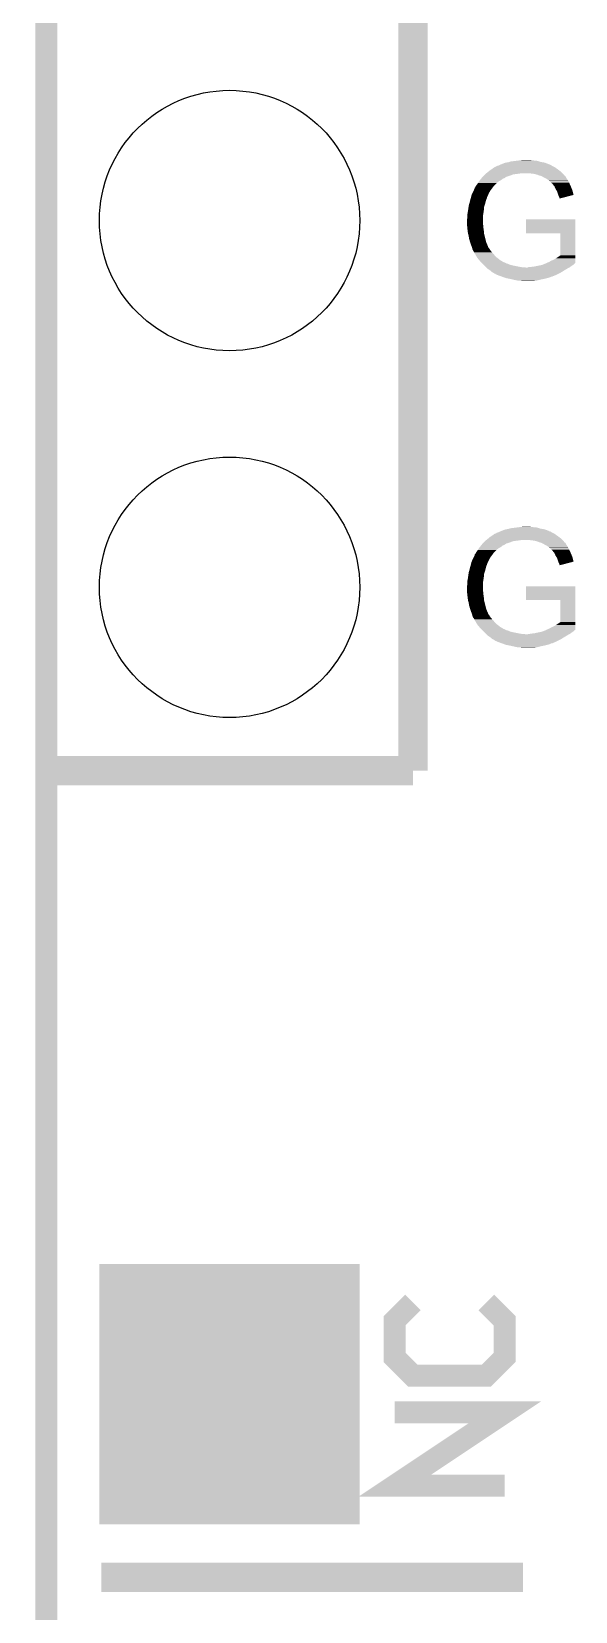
# Model space of a CAD drawing. Extents: x -1.4 to 24.2, y -3.9 to 40.3.
# Drawn here: x -1.37 to 2.4, y 16.28 to 27.22 of the extents above; entities that cross this region are included whole.
import ezdxf

# ---------------------------------------------------------------- set-up
doc = ezdxf.new("R2010")
doc.units = 0
doc.layers.get('0').update_dxf_attribs({"linetype": 'CONTINUOUS'})
for name, color, linetype in [('USBI2CCLICK_V102A_GKO', 5, 'CONTINUOUS'), ('USBI2CCLICK_V102A_GTO', 14, 'CONTINUOUS'), ('USBI2CCLICK_V102A_GTS', 12, 'CONTINUOUS')]:
    doc.layers.add(name, color=color, linetype=linetype)

# ---------------------------------------------------------------- blocks, each defined once
blk = doc.blocks.new('ROUND_65')
blk.add_circle((0, 0), 0.902)
blk = doc.blocks.new('SQUARE_66')
blk.add_solid([(0.9017, 0.9017), (0.9017, -0.9017), (-0.9017, 0.9017), (-0.9017, -0.9017)])

msp = doc.modelspace()

# ---------------------------------------------------------------- linework, layer by layer
at = {"layer": 'USBI2CCLICK_V102A_GKO', "const_width": 0.1524}
msp.add_lwpolyline([(-1.27, -3.81), (-1.27, 39.116)], dxfattribs=at)
at = {"layer": 'USBI2CCLICK_V102A_GTO'}
for points, const_width in [([(1.27, 22.098), (1.27, 32.258)], 0.2032), ([(-1.27, 22.098), (1.27, 22.098)], 0.2032), ([(1.27, 18.415), (1.143, 18.288), (1.143, 18.034), (1.27, 17.907), (1.778, 17.907), (1.905, 18.034), (1.905, 18.288), (1.778, 18.415)], 0.1524), ([(1.905, 17.145), (1.143, 17.145), (1.905, 17.653), (1.143, 17.653)], 0.1524), ([(-0.889, 16.51), (2.032, 16.51)], 0.2032)]:
    msp.add_lwpolyline(points, dxfattribs=dict(at, const_width=const_width))
for points in [[(1.8034, 26.25598), (1.81864, 26.26614), (2.282444, 26.25598), (2.26822, 26.26614)], [(1.81864, 26.26614), (1.83642, 26.278838), (2.26822, 26.26614), (2.25044, 26.278838)], [(1.83642, 26.278838), (1.836424, 26.27884), (2.25044, 26.278838), (2.250438, 26.27884)], [(1.836424, 26.27884), (1.838964, 26.278842), (2.250438, 26.27884), (2.250434, 26.278842)], [(1.838964, 26.278842), (1.844042, 26.281382), (2.250434, 26.278842), (2.245354, 26.281382)], [(1.844042, 26.281382), (1.851658, 26.28646), (2.245354, 26.281382), (2.2352, 26.28646)], [(1.851658, 26.28646), (1.851662, 26.286462), (2.2352, 26.28646), (2.235198, 26.286462)], [(1.851662, 26.286462), (1.861822, 26.289), (2.235198, 26.286462), (2.230966, 26.289)], [(1.861822, 26.289), (1.87198, 26.29408), (2.230966, 26.289), (2.222498, 26.29408)], [(1.87198, 26.29408), (1.878324, 26.296618), (2.222498, 26.29408), (2.217424, 26.296618)], [(1.878324, 26.296618), (1.878328, 26.29662), (2.217424, 26.296618), (2.212346, 26.29662)], [(1.878328, 26.29662), (1.884668, 26.299156), (2.212346, 26.29662), (2.2098, 26.299156)], [(1.884668, 26.299156), (1.897378, 26.30424), (2.2098, 26.299156), (2.195822, 26.30424)], [(1.897378, 26.30424), (1.912614, 26.309318), (2.195822, 26.30424), (2.18186, 26.309318)], [(1.912614, 26.309318), (1.912622, 26.30932), (2.18186, 26.309318), (2.18185, 26.30932)], [(1.912622, 26.30932), (1.930402, 26.311862), (2.18185, 26.30932), (2.167874, 26.311862)], [(1.930402, 26.311862), (1.938018, 26.3144), (2.167874, 26.311862), (2.15392, 26.3144)], [(1.938018, 26.3144), (1.945642, 26.31694), (2.15392, 26.3144), (2.145454, 26.31694)], [(1.945642, 26.31694), (1.986282, 26.32202), (2.145454, 26.31694), (2.128522, 26.32202)], [(1.986282, 26.32202), (2.006602, 26.32456), (2.128522, 26.32202), (2.10312, 26.32456)], [(2.006602, 26.32456), (2.026922, 26.3271), (2.10312, 26.32456), (2.0828, 26.3271)], [(1.706882, 26.1493), (1.7145, 26.15946), (1.83134, 26.1493), (1.8415, 26.15946)], [(1.7145, 26.15946), (1.71958, 26.167082), (1.8415, 26.15946), (1.849122, 26.167082)], [(1.71958, 26.167082), (1.728046, 26.17978), (1.849122, 26.167082), (1.864362, 26.17978)], [(1.728046, 26.17978), (1.72974, 26.18232), (1.864362, 26.17978), (1.869442, 26.18232)], [(1.72974, 26.18232), (1.733802, 26.187398), (1.869442, 26.18232), (1.879598, 26.187398)], [(1.733802, 26.187398), (1.74193, 26.197558), (1.879598, 26.187398), (1.8923, 26.197558)], [(1.74193, 26.197558), (1.745996, 26.20264), (1.8923, 26.197558), (1.905, 26.20264)], [(1.745996, 26.20264), (1.75006, 26.20772), (1.905, 26.20264), (1.911774, 26.20772)], [(1.75006, 26.20772), (1.752598, 26.210258), (1.911774, 26.20772), (1.91516, 26.210258)], [(1.752598, 26.210258), (1.755138, 26.212798), (1.91516, 26.210258), (1.920236, 26.212798)], [(1.755138, 26.212798), (1.75514, 26.2128), (1.920236, 26.212798), (1.922776, 26.2128)], [(1.75514, 26.2128), (1.76276, 26.22042), (1.922776, 26.2128), (1.94564, 26.22042)], [(1.76276, 26.22042), (1.770378, 26.228038), (1.94564, 26.22042), (1.965956, 26.228038)], [(1.770378, 26.228038), (1.77292, 26.23058), (1.965956, 26.228038), (1.98882, 26.23058)], [(1.77292, 26.23058), (1.77546, 26.23312), (1.98882, 26.23058), (2.0066, 26.23312)], [(1.77546, 26.23312), (1.778564, 26.23566), (2.0066, 26.23312), (2.02438, 26.23566)], [(1.778564, 26.23566), (1.781668, 26.2382), (2.306006, 26.23566), (2.303782, 26.2382)], [(1.781668, 26.2382), (1.800294, 26.25344), (2.303782, 26.2382), (2.286, 26.25344)], [(1.800294, 26.25344), (1.8034, 26.25598), (2.286, 26.25344), (2.282444, 26.25598)], [(2.0955, 26.23312), (2.072638, 26.23566), (2.30823, 26.23312), (2.306006, 26.23566)], [(2.113278, 26.23058), (2.0955, 26.23312), (2.310452, 26.23058), (2.30823, 26.23312)], [(2.13106, 26.225502), (2.113278, 26.23058), (2.314898, 26.225502), (2.310452, 26.23058)], [(2.143758, 26.220422), (2.13106, 26.225502), (2.319344, 26.220422), (2.314898, 26.225502)], [(2.153914, 26.21788), (2.143758, 26.220422), (2.321568, 26.21788), (2.319344, 26.220422)], [(2.15392, 26.217878), (2.153914, 26.21788), (2.322202, 26.217878), (2.321568, 26.21788)], [(2.15394, 26.217872), (2.15392, 26.217878), (2.324104, 26.217872), (2.322202, 26.217878)], [(2.161538, 26.21534), (2.15394, 26.217872), (2.325792, 26.21534), (2.324104, 26.217872)], [(2.170434, 26.210258), (2.161538, 26.21534), (2.32918, 26.210258), (2.325792, 26.21534)], [(2.179322, 26.20518), (2.170434, 26.210258), (2.33172, 26.20518), (2.32918, 26.210258)], [(2.189484, 26.200098), (2.179322, 26.20518), (2.334262, 26.200098), (2.33172, 26.20518)], [(2.194558, 26.19756), (2.189484, 26.200098), (2.335954, 26.19756), (2.334262, 26.200098)], [(2.2098, 26.1874), (2.194558, 26.19756), (2.342726, 26.1874), (2.335954, 26.19756)], [(2.212342, 26.184858), (2.2098, 26.1874), (2.34442, 26.184858), (2.342726, 26.1874)], [(2.227578, 26.169622), (2.212342, 26.184858), (2.35204, 26.169622), (2.34442, 26.184858)], [(2.235196, 26.16454), (2.227578, 26.169622), (2.35458, 26.16454), (2.35204, 26.169622)], [(2.237738, 26.159464), (2.235196, 26.16454), (2.356836, 26.159464), (2.35458, 26.16454)], [(2.24028, 26.15692), (2.237738, 26.159464), (2.357968, 26.15692), (2.356836, 26.159464)], [(2.250438, 26.14422), (2.24028, 26.15692), (2.363612, 26.14422), (2.357968, 26.15692)], [(1.660144, 26.024842), (1.665562, 26.04516), (1.77038, 26.024842), (1.775462, 26.04516)], [(1.665562, 26.04516), (1.669624, 26.060398), (1.775462, 26.04516), (1.78054, 26.060398)], [(1.669624, 26.060398), (1.670978, 26.065476), (1.78054, 26.060398), (1.783078, 26.065476)], [(1.670978, 26.065476), (1.672332, 26.070554), (1.783078, 26.065476), (1.78308, 26.070554)], [(1.672332, 26.070554), (1.673012, 26.0731), (1.78308, 26.070554), (1.785618, 26.0731)], [(1.673012, 26.0731), (1.6764, 26.085802), (1.785618, 26.0731), (1.791062, 26.085802)], [(1.6764, 26.085802), (1.678768, 26.09088), (1.791062, 26.085802), (1.79324, 26.09088)], [(1.678768, 26.09088), (1.685882, 26.10612), (1.79324, 26.09088), (1.80086, 26.10612)], [(1.685882, 26.10612), (1.691808, 26.118818), (1.80086, 26.10612), (1.808478, 26.118818)], [(1.691808, 26.118818), (1.69418, 26.1239), (1.808478, 26.118818), (1.812542, 26.1239)], [(1.69418, 26.1239), (1.69672, 26.128984), (1.812542, 26.1239), (1.81661, 26.128984)], [(1.69672, 26.128984), (1.696722, 26.13152), (1.81661, 26.128984), (1.81864, 26.13152)], [(1.696722, 26.13152), (1.696726, 26.134066), (1.81864, 26.13152), (1.820336, 26.134066)], [(1.696726, 26.134066), (1.701798, 26.13914), (1.820336, 26.134066), (1.82372, 26.13914)], [(1.701798, 26.13914), (1.701802, 26.139144), (1.82372, 26.13914), (1.823722, 26.139144)], [(1.701802, 26.139144), (1.70688, 26.149298), (1.823722, 26.139144), (1.83134, 26.149298)], [(1.70688, 26.149298), (1.706882, 26.1493), (1.83134, 26.149298), (1.83134, 26.1493)], [(2.251528, 26.14168), (2.250438, 26.14422), (2.36474, 26.14168), (2.363612, 26.14422)], [(2.25806, 26.12644), (2.251528, 26.14168), (2.370836, 26.12644), (2.36474, 26.14168)], [(2.264836, 26.116278), (2.25806, 26.12644), (2.3749, 26.116278), (2.370836, 26.12644)], [(2.268218, 26.111204), (2.264836, 26.116278), (2.376166, 26.111204), (2.3749, 26.116278)], [(2.27669, 26.085794), (2.268218, 26.111204), (2.3825, 26.085794), (2.376166, 26.111204)], [(2.27838, 26.080722), (2.27669, 26.085794), (2.363204, 26.080722), (2.3825, 26.085794)], [(2.283458, 26.070564), (2.27838, 26.080722), (2.32456, 26.070564), (2.363204, 26.080722)], [(2.28346, 26.065486), (2.283458, 26.070564), (2.305242, 26.065486), (2.32456, 26.070564)], [(2.285994, 26.062946), (2.28346, 26.065486), (2.295578, 26.062946), (2.305242, 26.065486)], [(2.286, 26.060428), (2.285994, 26.062946), (2.286, 26.060428), (2.295578, 26.062946)], [(1.64592, 25.946102), (1.64846, 25.9588), (1.755602, 25.946102), (1.75791, 25.9588)], [(1.64592, 25.943558), (1.64592, 25.946102), (1.75514, 25.943558), (1.755602, 25.946102)], [(1.64592, 25.923244), (1.64592, 25.943558), (1.75514, 25.923244), (1.75514, 25.943558)], [(1.64846, 25.9588), (1.650576, 25.9715), (1.75791, 25.9588), (1.76022, 25.9715)], [(1.650576, 25.9715), (1.651, 25.97404), (1.76022, 25.9715), (1.76043, 25.97404)], [(1.651, 25.97404), (1.65499, 26.001978), (1.76043, 25.97404), (1.76276, 26.001978)], [(1.65499, 26.001978), (1.65608, 26.009602), (1.76276, 26.001978), (1.7653, 26.009602)], [(1.65608, 26.009602), (1.660144, 26.024842), (1.7653, 26.009602), (1.77038, 26.024842)], [(1.64338, 25.902918), (1.643382, 25.915622), (1.75514, 25.902918), (1.75514, 25.915622)], [(1.644576, 25.882598), (1.64338, 25.902918), (1.75514, 25.882598), (1.75514, 25.902918)], [(1.643382, 25.915622), (1.64592, 25.923244), (1.75514, 25.915622), (1.75514, 25.923244)], [(1.645174, 25.872438), (1.644576, 25.882598), (1.75768, 25.872438), (1.75514, 25.882598)], [(1.64592, 25.85974), (1.645174, 25.872438), (1.75768, 25.85974), (1.75768, 25.872438)], [(1.645922, 25.859738), (1.64592, 25.85974), (1.75768, 25.859738), (1.75768, 25.85974)], [(1.647508, 25.84704), (1.645922, 25.859738), (1.76022, 25.84704), (1.75768, 25.859738)], [(1.651, 25.819102), (1.647508, 25.84704), (1.76255, 25.819102), (1.76022, 25.84704)], [(2.05232, 25.819122), (2.05234, 25.915598), (2.395212, 25.819122), (2.39522, 25.915598)], [(2.05234, 25.915598), (2.052342, 25.91562), (2.39522, 25.915598), (2.052342, 25.91562)], [(1.651728, 25.81656), (1.651, 25.819102), (1.76276, 25.81656), (1.76255, 25.819102)], [(1.65608, 25.801322), (1.651728, 25.81656), (1.76657, 25.801322), (1.76276, 25.81656)], [(1.65862, 25.783542), (1.65608, 25.801322), (1.771016, 25.783542), (1.76657, 25.801322)], [(1.6637, 25.76576), (1.65862, 25.783542), (1.77546, 25.76576), (1.771016, 25.783542)], [(1.667088, 25.755598), (1.6637, 25.76576), (1.778, 25.755598), (1.77546, 25.76576)], [(1.67386, 25.735278), (1.667088, 25.755598), (1.787236, 25.735278), (1.778, 25.755598)], [(1.67691, 25.727656), (1.67386, 25.735278), (1.7907, 25.727656), (1.787236, 25.735278)], [(1.677926, 25.725114), (1.67691, 25.727656), (1.790706, 25.725114), (1.7907, 25.727656)], [(1.678938, 25.722582), (1.677926, 25.725114), (1.793234, 25.722582), (1.790706, 25.725114)], [(1.678942, 25.722574), (1.678938, 25.722582), (1.79324, 25.722574), (1.793234, 25.722582)], [(1.679576, 25.720034), (1.678942, 25.722574), (1.793246, 25.720034), (1.79324, 25.722574)], [(1.680848, 25.714958), (1.679576, 25.720034), (1.798322, 25.714958), (1.793246, 25.720034)], [(1.681482, 25.71242), (1.680848, 25.714958), (1.799846, 25.71242), (1.798322, 25.714958)], [(2.291058, 25.8191), (2.05232, 25.819122), (2.395212, 25.8191), (2.395212, 25.819122)], [(2.29108, 25.66671), (2.291058, 25.8191), (2.3952, 25.66671), (2.395212, 25.8191)], [(1.68402, 25.704802), (1.681482, 25.71242), (1.804416, 25.704802), (1.799846, 25.71242)], [(1.685292, 25.70226), (1.68402, 25.704802), (1.80594, 25.70226), (1.804416, 25.704802)], [(1.689098, 25.694644), (1.685292, 25.70226), (1.812288, 25.694644), (1.80594, 25.70226)], [(1.691638, 25.6921), (1.689098, 25.694644), (1.814408, 25.6921), (1.812288, 25.694644)], [(1.69418, 25.68702), (1.691638, 25.6921), (1.81864, 25.68702), (1.814408, 25.6921)], [(1.70434, 25.66924), (1.69418, 25.68702), (1.833878, 25.66924), (1.81864, 25.68702)], [(1.714498, 25.651462), (1.70434, 25.66924), (1.85166, 25.651462), (1.833878, 25.66924)], [(1.7145, 25.65146), (1.714498, 25.651462), (1.851662, 25.65146), (1.85166, 25.651462)], [(1.72905, 25.633678), (1.7145, 25.65146), (1.874522, 25.633678), (1.851662, 25.65146)], [(1.73736, 25.62352), (1.72905, 25.633678), (1.891456, 25.62352), (1.874522, 25.633678)], [(1.74244, 25.61844), (1.73736, 25.62352), (1.899924, 25.61844), (1.891456, 25.62352)], [(1.742442, 25.618438), (1.74244, 25.61844), (1.902464, 25.618438), (1.899924, 25.61844)], [(1.750062, 25.610818), (1.742442, 25.618438), (1.917702, 25.610818), (1.902464, 25.618438)], [(1.752602, 25.608278), (1.750062, 25.610818), (1.927862, 25.608278), (1.917702, 25.610818)], [(1.76022, 25.60066), (1.752602, 25.608278), (1.945642, 25.60066), (1.927862, 25.608278)], [(2.170428, 25.6032), (2.189484, 25.61082), (2.38252, 25.6032), (2.39014, 25.61082)], [(2.189484, 25.61082), (2.192026, 25.610826), (2.39014, 25.61082), (2.390146, 25.610826)], [(2.192026, 25.610826), (2.194554, 25.613354), (2.390146, 25.610826), (2.392674, 25.613354)], [(2.194554, 25.613354), (2.19456, 25.61336), (2.392674, 25.613354), (2.395198, 25.61336)], [(2.19456, 25.61336), (2.194564, 25.613362), (2.395198, 25.61336), (2.395198, 25.613362)], [(2.194564, 25.613362), (2.19964, 25.6159), (2.395198, 25.613362), (2.395198, 25.6159)], [(2.19964, 25.6159), (2.212342, 25.62098), (2.395198, 25.6159), (2.395198, 25.62098)], [(2.212342, 25.62098), (2.225042, 25.6286), (2.395198, 25.62098), (2.395198, 25.6286)], [(2.225042, 25.6286), (2.242822, 25.63622), (2.395198, 25.6286), (2.395198, 25.63622)], [(2.242822, 25.63622), (2.2606, 25.64638), (2.395198, 25.63622), (2.3952, 25.64638)], [(2.2606, 25.64638), (2.29108, 25.66671), (2.3952, 25.64638), (2.3952, 25.66671)], [(1.7653, 25.59558), (1.76022, 25.60066), (1.9685, 25.59558), (1.945642, 25.60066)], [(1.77038, 25.5905), (1.7653, 25.59558), (1.9939, 25.5905), (1.9685, 25.59558)], [(1.77546, 25.58542), (1.77038, 25.5905), (2.021838, 25.58542), (1.9939, 25.5905)], [(1.778, 25.58288), (1.77546, 25.58542), (2.052318, 25.58288), (2.021838, 25.58542)], [(1.78054, 25.58034), (1.778, 25.58288), (2.346962, 25.58034), (2.35204, 25.58288)], [(1.785618, 25.575262), (1.78054, 25.58034), (2.338498, 25.575262), (2.346962, 25.58034)], [(1.800862, 25.5651), (1.785618, 25.575262), (2.32156, 25.5651), (2.338498, 25.575262)], [(1.80848, 25.56002), (1.800862, 25.5651), (2.313576, 25.56002), (2.32156, 25.5651)], [(1.816098, 25.552402), (1.80848, 25.56002), (2.301604, 25.552402), (2.313576, 25.56002)], [(1.823716, 25.547322), (1.816098, 25.552402), (2.29362, 25.547322), (2.301604, 25.552402)], [(1.823722, 25.54732), (1.823716, 25.547322), (2.293618, 25.54732), (2.29362, 25.547322)], [(1.831336, 25.54478), (1.823722, 25.54732), (2.288538, 25.54478), (2.293618, 25.54732)], [(1.836414, 25.539706), (1.831336, 25.54478), (2.27839, 25.539706), (2.288538, 25.54478)], [(1.838954, 25.5397), (1.836414, 25.539706), (2.278378, 25.5397), (2.27839, 25.539706)], [(1.8415, 25.537162), (1.838954, 25.5397), (2.273302, 25.537162), (2.278378, 25.5397)], [(1.853356, 25.53208), (1.8415, 25.537162), (2.26314, 25.53208), (2.273302, 25.537162)], [(1.85928, 25.52954), (1.853356, 25.53208), (2.257042, 25.52954), (2.26314, 25.53208)], [(1.8796, 25.52192), (1.85928, 25.52954), (2.238752, 25.52192), (2.257042, 25.52954)], [(1.886714, 25.51938), (1.8796, 25.52192), (2.232656, 25.51938), (2.238752, 25.52192)], [(1.88672, 25.519378), (1.886714, 25.51938), (2.227576, 25.519378), (2.232656, 25.51938)], [(1.90094, 25.5143), (1.88672, 25.519378), (2.217418, 25.5143), (2.227576, 25.519378)], [(1.908048, 25.511762), (1.90094, 25.5143), (2.2098, 25.511762), (2.217418, 25.5143)], [(1.91516, 25.509222), (1.908048, 25.511762), (2.199642, 25.509222), (2.2098, 25.511762)], [(1.940564, 25.50414), (1.91516, 25.509222), (2.17932, 25.50414), (2.199642, 25.509222)], [(1.95326, 25.5016), (1.940564, 25.50414), (2.16662, 25.5016), (2.17932, 25.50414)], [(1.964268, 25.49906), (1.95326, 25.5016), (2.15392, 25.49906), (2.16662, 25.5016)], [(1.98628, 25.49398), (1.964268, 25.49906), (2.133598, 25.49398), (2.15392, 25.49906)], [(2.052318, 25.58288), (2.065024, 25.582882), (2.35204, 25.58288), (2.352042, 25.582882)], [(2.065024, 25.582882), (2.070104, 25.58542), (2.352042, 25.582882), (2.357118, 25.58542)], [(2.07772, 25.58542), (2.0955, 25.58796), (2.357118, 25.58542), (2.360504, 25.58796)], [(2.0955, 25.58796), (2.115818, 25.5905), (2.360504, 25.58796), (2.363892, 25.5905)], [(2.115818, 25.5905), (2.127248, 25.59304), (2.363892, 25.5905), (2.36728, 25.59304)], [(2.127248, 25.59304), (2.13868, 25.59558), (2.36728, 25.59304), (2.37109, 25.59558)], [(2.13868, 25.59558), (2.164082, 25.600662), (2.37109, 25.59558), (2.378712, 25.600662)], [(2.164082, 25.600662), (2.170428, 25.6032), (2.378712, 25.600662), (2.38252, 25.6032)], [(2.001518, 25.49144), (1.98628, 25.49398), (2.123438, 25.49144), (2.133598, 25.49398)], [(2.029458, 25.4889), (2.016758, 25.49144), (2.092962, 25.4889), (2.123438, 25.49144)], [(1.844042, 23.741382), (1.851658, 23.74646), (2.245354, 23.741382), (2.2352, 23.74646)], [(1.851658, 23.74646), (1.851662, 23.746462), (2.2352, 23.74646), (2.235198, 23.746462)], [(1.851662, 23.746462), (1.861822, 23.749), (2.235198, 23.746462), (2.230966, 23.749)], [(1.861822, 23.749), (1.87198, 23.75408), (2.230966, 23.749), (2.222498, 23.75408)], [(1.87198, 23.75408), (1.878324, 23.756618), (2.222498, 23.75408), (2.217424, 23.756618)], [(1.878324, 23.756618), (1.878328, 23.75662), (2.217424, 23.756618), (2.212346, 23.75662)], [(1.878328, 23.75662), (1.884668, 23.759156), (2.212346, 23.75662), (2.2098, 23.759156)], [(1.884668, 23.759156), (1.897378, 23.76424), (2.2098, 23.759156), (2.195822, 23.76424)], [(1.897378, 23.76424), (1.912614, 23.769318), (2.195822, 23.76424), (2.18186, 23.769318)], [(1.912614, 23.769318), (1.912622, 23.76932), (2.18186, 23.769318), (2.18185, 23.76932)], [(1.912622, 23.76932), (1.930402, 23.771862), (2.18185, 23.76932), (2.167874, 23.771862)], [(1.930402, 23.771862), (1.938018, 23.7744), (2.167874, 23.771862), (2.15392, 23.7744)], [(1.938018, 23.7744), (1.945642, 23.77694), (2.15392, 23.7744), (2.145454, 23.77694)], [(1.945642, 23.77694), (1.986282, 23.78202), (2.145454, 23.77694), (2.128522, 23.78202)], [(1.986282, 23.78202), (2.006602, 23.78456), (2.128522, 23.78202), (2.10312, 23.78456)], [(2.006602, 23.78456), (2.026922, 23.7871), (2.10312, 23.78456), (2.0828, 23.7871)], [(1.71958, 23.627082), (1.728046, 23.63978), (1.849122, 23.627082), (1.864362, 23.63978)], [(1.728046, 23.63978), (1.72974, 23.64232), (1.864362, 23.63978), (1.869442, 23.64232)], [(1.72974, 23.64232), (1.733802, 23.647398), (1.869442, 23.64232), (1.879598, 23.647398)], [(1.733802, 23.647398), (1.74193, 23.657558), (1.879598, 23.647398), (1.8923, 23.657558)], [(1.74193, 23.657558), (1.745996, 23.66264), (1.8923, 23.657558), (1.905, 23.66264)], [(1.745996, 23.66264), (1.75006, 23.66772), (1.905, 23.66264), (1.911774, 23.66772)], [(1.75006, 23.66772), (1.752598, 23.670258), (1.911774, 23.66772), (1.91516, 23.670258)], [(1.752598, 23.670258), (1.755138, 23.672798), (1.91516, 23.670258), (1.920236, 23.672798)], [(1.755138, 23.672798), (1.75514, 23.6728), (1.920236, 23.672798), (1.922776, 23.6728)], [(1.75514, 23.6728), (1.76276, 23.68042), (1.922776, 23.6728), (1.94564, 23.68042)], [(1.76276, 23.68042), (1.770378, 23.688038), (1.94564, 23.68042), (1.965956, 23.688038)], [(1.770378, 23.688038), (1.77292, 23.69058), (1.965956, 23.688038), (1.98882, 23.69058)], [(1.77292, 23.69058), (1.77546, 23.69312), (1.98882, 23.69058), (2.0066, 23.69312)], [(1.77546, 23.69312), (1.778564, 23.69566), (2.0066, 23.69312), (2.02438, 23.69566)], [(1.778564, 23.69566), (1.781668, 23.6982), (2.306006, 23.69566), (2.303782, 23.6982)], [(1.781668, 23.6982), (1.800294, 23.71344), (2.303782, 23.6982), (2.286, 23.71344)], [(1.800294, 23.71344), (1.8034, 23.71598), (2.286, 23.71344), (2.282444, 23.71598)], [(1.8034, 23.71598), (1.81864, 23.72614), (2.282444, 23.71598), (2.26822, 23.72614)], [(1.81864, 23.72614), (1.83642, 23.738838), (2.26822, 23.72614), (2.25044, 23.738838)], [(1.83642, 23.738838), (1.836424, 23.73884), (2.25044, 23.738838), (2.250438, 23.73884)], [(1.836424, 23.73884), (1.838964, 23.738842), (2.250438, 23.73884), (2.250434, 23.738842)], [(1.838964, 23.738842), (1.844042, 23.741382), (2.250434, 23.738842), (2.245354, 23.741382)], [(2.0955, 23.69312), (2.072638, 23.69566), (2.30823, 23.69312), (2.306006, 23.69566)], [(2.113278, 23.69058), (2.0955, 23.69312), (2.310452, 23.69058), (2.30823, 23.69312)], [(2.13106, 23.685502), (2.113278, 23.69058), (2.314898, 23.685502), (2.310452, 23.69058)], [(2.143758, 23.680422), (2.13106, 23.685502), (2.319344, 23.680422), (2.314898, 23.685502)], [(2.153914, 23.67788), (2.143758, 23.680422), (2.321568, 23.67788), (2.319344, 23.680422)], [(2.15392, 23.677878), (2.153914, 23.67788), (2.322202, 23.677878), (2.321568, 23.67788)], [(2.15394, 23.677872), (2.15392, 23.677878), (2.324104, 23.677872), (2.322202, 23.677878)], [(2.161538, 23.67534), (2.15394, 23.677872), (2.325792, 23.67534), (2.324104, 23.677872)], [(2.170434, 23.670258), (2.161538, 23.67534), (2.32918, 23.670258), (2.325792, 23.67534)], [(2.179322, 23.66518), (2.170434, 23.670258), (2.33172, 23.66518), (2.32918, 23.670258)], [(2.189484, 23.660098), (2.179322, 23.66518), (2.334262, 23.660098), (2.33172, 23.66518)], [(2.194558, 23.65756), (2.189484, 23.660098), (2.335954, 23.65756), (2.334262, 23.660098)], [(2.2098, 23.6474), (2.194558, 23.65756), (2.342726, 23.6474), (2.335954, 23.65756)], [(2.212342, 23.644858), (2.2098, 23.6474), (2.34442, 23.644858), (2.342726, 23.6474)], [(2.227578, 23.629622), (2.212342, 23.644858), (2.35204, 23.629622), (2.34442, 23.644858)], [(1.669624, 23.520398), (1.670978, 23.525476), (1.78054, 23.520398), (1.783078, 23.525476)], [(1.670978, 23.525476), (1.672332, 23.530554), (1.783078, 23.525476), (1.78308, 23.530554)], [(1.672332, 23.530554), (1.673012, 23.5331), (1.78308, 23.530554), (1.785618, 23.5331)], [(1.673012, 23.5331), (1.6764, 23.545802), (1.785618, 23.5331), (1.791062, 23.545802)], [(1.6764, 23.545802), (1.678768, 23.55088), (1.791062, 23.545802), (1.79324, 23.55088)], [(1.678768, 23.55088), (1.685882, 23.56612), (1.79324, 23.55088), (1.80086, 23.56612)], [(1.685882, 23.56612), (1.691808, 23.578818), (1.80086, 23.56612), (1.808478, 23.578818)], [(1.691808, 23.578818), (1.69418, 23.5839), (1.808478, 23.578818), (1.812542, 23.5839)], [(1.69418, 23.5839), (1.69672, 23.588984), (1.812542, 23.5839), (1.81661, 23.588984)], [(1.69672, 23.588984), (1.696722, 23.59152), (1.81661, 23.588984), (1.81864, 23.59152)], [(1.696722, 23.59152), (1.696726, 23.594066), (1.81864, 23.59152), (1.820336, 23.594066)], [(1.696726, 23.594066), (1.701798, 23.59914), (1.820336, 23.594066), (1.82372, 23.59914)], [(1.701798, 23.59914), (1.701802, 23.599144), (1.82372, 23.59914), (1.823722, 23.599144)], [(1.701802, 23.599144), (1.70688, 23.609298), (1.823722, 23.599144), (1.83134, 23.609298)], [(1.70688, 23.609298), (1.706882, 23.6093), (1.83134, 23.609298), (1.83134, 23.6093)], [(1.706882, 23.6093), (1.7145, 23.61946), (1.83134, 23.6093), (1.8415, 23.61946)], [(1.7145, 23.61946), (1.71958, 23.627082), (1.8415, 23.61946), (1.849122, 23.627082)], [(2.235196, 23.62454), (2.227578, 23.629622), (2.35458, 23.62454), (2.35204, 23.629622)], [(2.237738, 23.619464), (2.235196, 23.62454), (2.356836, 23.619464), (2.35458, 23.62454)], [(2.24028, 23.61692), (2.237738, 23.619464), (2.357968, 23.61692), (2.356836, 23.619464)], [(2.250438, 23.60422), (2.24028, 23.61692), (2.363612, 23.60422), (2.357968, 23.61692)], [(2.251528, 23.60168), (2.250438, 23.60422), (2.36474, 23.60168), (2.363612, 23.60422)], [(2.25806, 23.58644), (2.251528, 23.60168), (2.370836, 23.58644), (2.36474, 23.60168)], [(2.264836, 23.576278), (2.25806, 23.58644), (2.3749, 23.576278), (2.370836, 23.58644)], [(2.268218, 23.571204), (2.264836, 23.576278), (2.376166, 23.571204), (2.3749, 23.576278)], [(2.27669, 23.545794), (2.268218, 23.571204), (2.3825, 23.545794), (2.376166, 23.571204)], [(2.27838, 23.540722), (2.27669, 23.545794), (2.363204, 23.540722), (2.3825, 23.545794)], [(2.283458, 23.530564), (2.27838, 23.540722), (2.32456, 23.530564), (2.363204, 23.540722)], [(2.28346, 23.525486), (2.283458, 23.530564), (2.305242, 23.525486), (2.32456, 23.530564)], [(2.285994, 23.522946), (2.28346, 23.525486), (2.295578, 23.522946), (2.305242, 23.525486)], [(1.64592, 23.406102), (1.64846, 23.4188), (1.755602, 23.406102), (1.75791, 23.4188)], [(1.64846, 23.4188), (1.650576, 23.4315), (1.75791, 23.4188), (1.76022, 23.4315)], [(1.650576, 23.4315), (1.651, 23.43404), (1.76022, 23.4315), (1.76043, 23.43404)], [(1.651, 23.43404), (1.65499, 23.461978), (1.76043, 23.43404), (1.76276, 23.461978)], [(1.65499, 23.461978), (1.65608, 23.469602), (1.76276, 23.461978), (1.7653, 23.469602)], [(1.65608, 23.469602), (1.660144, 23.484842), (1.7653, 23.469602), (1.77038, 23.484842)], [(1.660144, 23.484842), (1.665562, 23.50516), (1.77038, 23.484842), (1.775462, 23.50516)], [(1.665562, 23.50516), (1.669624, 23.520398), (1.775462, 23.50516), (1.78054, 23.520398)], [(2.286, 23.520428), (2.285994, 23.522946), (2.286, 23.520428), (2.295578, 23.522946)], [(1.64338, 23.362918), (1.643382, 23.375622), (1.75514, 23.362918), (1.75514, 23.375622)], [(1.644576, 23.342598), (1.64338, 23.362918), (1.75514, 23.342598), (1.75514, 23.362918)], [(1.643382, 23.375622), (1.64592, 23.383244), (1.75514, 23.375622), (1.75514, 23.383244)], [(1.645174, 23.332438), (1.644576, 23.342598), (1.75768, 23.332438), (1.75514, 23.342598)], [(1.64592, 23.31974), (1.645174, 23.332438), (1.75768, 23.31974), (1.75768, 23.332438)], [(1.64592, 23.403558), (1.64592, 23.406102), (1.75514, 23.403558), (1.755602, 23.406102)], [(1.64592, 23.383244), (1.64592, 23.403558), (1.75514, 23.383244), (1.75514, 23.403558)], [(1.645922, 23.319738), (1.64592, 23.31974), (1.75768, 23.319738), (1.75768, 23.31974)], [(1.647508, 23.30704), (1.645922, 23.319738), (1.76022, 23.30704), (1.75768, 23.319738)], [(1.651, 23.279102), (1.647508, 23.30704), (1.76255, 23.279102), (1.76022, 23.30704)], [(2.05232, 23.279122), (2.05234, 23.375598), (2.395212, 23.279122), (2.39522, 23.375598)], [(2.05234, 23.375598), (2.052342, 23.37562), (2.39522, 23.375598), (2.052342, 23.37562)], [(1.651728, 23.27656), (1.651, 23.279102), (1.76276, 23.27656), (1.76255, 23.279102)], [(1.65608, 23.261322), (1.651728, 23.27656), (1.76657, 23.261322), (1.76276, 23.27656)], [(1.65862, 23.243542), (1.65608, 23.261322), (1.771016, 23.243542), (1.76657, 23.261322)], [(1.6637, 23.22576), (1.65862, 23.243542), (1.77546, 23.22576), (1.771016, 23.243542)], [(1.667088, 23.215598), (1.6637, 23.22576), (1.778, 23.215598), (1.77546, 23.22576)], [(1.67386, 23.195278), (1.667088, 23.215598), (1.787236, 23.195278), (1.778, 23.215598)], [(2.291058, 23.2791), (2.05232, 23.279122), (2.395212, 23.2791), (2.395212, 23.279122)], [(2.29108, 23.12671), (2.291058, 23.2791), (2.3952, 23.12671), (2.395212, 23.2791)], [(1.67691, 23.187656), (1.67386, 23.195278), (1.7907, 23.187656), (1.787236, 23.195278)], [(1.677926, 23.185114), (1.67691, 23.187656), (1.790706, 23.185114), (1.7907, 23.187656)], [(1.678938, 23.182582), (1.677926, 23.185114), (1.793234, 23.182582), (1.790706, 23.185114)], [(1.678942, 23.182574), (1.678938, 23.182582), (1.79324, 23.182574), (1.793234, 23.182582)], [(1.679576, 23.180034), (1.678942, 23.182574), (1.793246, 23.180034), (1.79324, 23.182574)], [(1.680848, 23.174958), (1.679576, 23.180034), (1.798322, 23.174958), (1.793246, 23.180034)], [(1.681482, 23.17242), (1.680848, 23.174958), (1.799846, 23.17242), (1.798322, 23.174958)], [(1.68402, 23.164802), (1.681482, 23.17242), (1.804416, 23.164802), (1.799846, 23.17242)], [(1.685292, 23.16226), (1.68402, 23.164802), (1.80594, 23.16226), (1.804416, 23.164802)], [(1.689098, 23.154644), (1.685292, 23.16226), (1.812288, 23.154644), (1.80594, 23.16226)], [(1.691638, 23.1521), (1.689098, 23.154644), (1.814408, 23.1521), (1.812288, 23.154644)], [(1.69418, 23.14702), (1.691638, 23.1521), (1.81864, 23.14702), (1.814408, 23.1521)], [(1.70434, 23.12924), (1.69418, 23.14702), (1.833878, 23.12924), (1.81864, 23.14702)], [(1.714498, 23.111462), (1.70434, 23.12924), (1.85166, 23.111462), (1.833878, 23.12924)], [(1.7145, 23.11146), (1.714498, 23.111462), (1.851662, 23.11146), (1.85166, 23.111462)], [(1.72905, 23.093678), (1.7145, 23.11146), (1.874522, 23.093678), (1.851662, 23.11146)], [(1.73736, 23.08352), (1.72905, 23.093678), (1.891456, 23.08352), (1.874522, 23.093678)], [(2.212342, 23.08098), (2.225042, 23.0886), (2.395198, 23.08098), (2.395198, 23.0886)], [(2.225042, 23.0886), (2.242822, 23.09622), (2.395198, 23.0886), (2.395198, 23.09622)], [(2.242822, 23.09622), (2.2606, 23.10638), (2.395198, 23.09622), (2.3952, 23.10638)], [(2.2606, 23.10638), (2.29108, 23.12671), (2.3952, 23.10638), (2.3952, 23.12671)], [(1.74244, 23.07844), (1.73736, 23.08352), (1.899924, 23.07844), (1.891456, 23.08352)], [(1.742442, 23.078438), (1.74244, 23.07844), (1.902464, 23.078438), (1.899924, 23.07844)], [(1.750062, 23.070818), (1.742442, 23.078438), (1.917702, 23.070818), (1.902464, 23.078438)], [(1.752602, 23.068278), (1.750062, 23.070818), (1.927862, 23.068278), (1.917702, 23.070818)], [(1.76022, 23.06066), (1.752602, 23.068278), (1.945642, 23.06066), (1.927862, 23.068278)], [(1.7653, 23.05558), (1.76022, 23.06066), (1.9685, 23.05558), (1.945642, 23.06066)], [(1.77038, 23.0505), (1.7653, 23.05558), (1.9939, 23.0505), (1.9685, 23.05558)], [(1.77546, 23.04542), (1.77038, 23.0505), (2.021838, 23.04542), (1.9939, 23.0505)], [(1.778, 23.04288), (1.77546, 23.04542), (2.052318, 23.04288), (2.021838, 23.04542)], [(1.78054, 23.04034), (1.778, 23.04288), (2.346962, 23.04034), (2.35204, 23.04288)], [(1.785618, 23.035262), (1.78054, 23.04034), (2.338498, 23.035262), (2.346962, 23.04034)], [(1.800862, 23.0251), (1.785618, 23.035262), (2.32156, 23.0251), (2.338498, 23.035262)], [(1.80848, 23.02002), (1.800862, 23.0251), (2.313576, 23.02002), (2.32156, 23.0251)], [(1.816098, 23.012402), (1.80848, 23.02002), (2.301604, 23.012402), (2.313576, 23.02002)], [(1.823716, 23.007322), (1.816098, 23.012402), (2.29362, 23.007322), (2.301604, 23.012402)], [(1.823722, 23.00732), (1.823716, 23.007322), (2.293618, 23.00732), (2.29362, 23.007322)], [(1.831336, 23.00478), (1.823722, 23.00732), (2.288538, 23.00478), (2.293618, 23.00732)], [(1.836414, 22.999706), (1.831336, 23.00478), (2.27839, 22.999706), (2.288538, 23.00478)], [(1.838954, 22.9997), (1.836414, 22.999706), (2.278378, 22.9997), (2.27839, 22.999706)], [(1.8415, 22.997162), (1.838954, 22.9997), (2.273302, 22.997162), (2.278378, 22.9997)], [(1.853356, 22.99208), (1.8415, 22.997162), (2.26314, 22.99208), (2.273302, 22.997162)], [(1.85928, 22.98954), (1.853356, 22.99208), (2.257042, 22.98954), (2.26314, 22.99208)], [(1.8796, 22.98192), (1.85928, 22.98954), (2.238752, 22.98192), (2.257042, 22.98954)], [(1.886714, 22.97938), (1.8796, 22.98192), (2.232656, 22.97938), (2.238752, 22.98192)], [(1.88672, 22.979378), (1.886714, 22.97938), (2.227576, 22.979378), (2.232656, 22.97938)], [(1.90094, 22.9743), (1.88672, 22.979378), (2.217418, 22.9743), (2.227576, 22.979378)], [(2.052318, 23.04288), (2.065024, 23.042882), (2.35204, 23.04288), (2.352042, 23.042882)], [(2.065024, 23.042882), (2.070104, 23.04542), (2.352042, 23.042882), (2.357118, 23.04542)], [(2.07772, 23.04542), (2.0955, 23.04796), (2.357118, 23.04542), (2.360504, 23.04796)], [(2.0955, 23.04796), (2.115818, 23.0505), (2.360504, 23.04796), (2.363892, 23.0505)], [(2.115818, 23.0505), (2.127248, 23.05304), (2.363892, 23.0505), (2.36728, 23.05304)], [(2.127248, 23.05304), (2.13868, 23.05558), (2.36728, 23.05304), (2.37109, 23.05558)], [(2.13868, 23.05558), (2.164082, 23.060662), (2.37109, 23.05558), (2.378712, 23.060662)], [(2.164082, 23.060662), (2.170428, 23.0632), (2.378712, 23.060662), (2.38252, 23.0632)], [(2.170428, 23.0632), (2.189484, 23.07082), (2.38252, 23.0632), (2.39014, 23.07082)], [(2.189484, 23.07082), (2.192026, 23.070826), (2.39014, 23.07082), (2.390146, 23.070826)], [(2.192026, 23.070826), (2.194554, 23.073354), (2.390146, 23.070826), (2.392674, 23.073354)], [(2.194554, 23.073354), (2.19456, 23.07336), (2.392674, 23.073354), (2.395198, 23.07336)], [(2.19456, 23.07336), (2.194564, 23.073362), (2.395198, 23.07336), (2.395198, 23.073362)], [(2.194564, 23.073362), (2.19964, 23.0759), (2.395198, 23.073362), (2.395198, 23.0759)], [(2.19964, 23.0759), (2.212342, 23.08098), (2.395198, 23.0759), (2.395198, 23.08098)], [(1.908048, 22.971762), (1.90094, 22.9743), (2.2098, 22.971762), (2.217418, 22.9743)], [(1.91516, 22.969222), (1.908048, 22.971762), (2.199642, 22.969222), (2.2098, 22.971762)], [(1.940564, 22.96414), (1.91516, 22.969222), (2.17932, 22.96414), (2.199642, 22.969222)], [(1.95326, 22.9616), (1.940564, 22.96414), (2.16662, 22.9616), (2.17932, 22.96414)], [(1.964268, 22.95906), (1.95326, 22.9616), (2.15392, 22.95906), (2.16662, 22.9616)], [(1.98628, 22.95398), (1.964268, 22.95906), (2.133598, 22.95398), (2.15392, 22.95906)], [(2.001518, 22.95144), (1.98628, 22.95398), (2.123438, 22.95144), (2.133598, 22.95398)], [(2.029458, 22.9489), (2.016758, 22.95144), (2.092962, 22.9489), (2.123438, 22.95144)]]:
    msp.add_solid(points, dxfattribs=at)

# ---------------------------------------------------------------- block references
at = {"layer": 'USBI2CCLICK_V102A_GTS'}
for name, p in [('ROUND_65', (0, 25.908)), ('ROUND_65', (0, 23.368)), ('SQUARE_66', (0, 17.78))]:
    msp.add_blockref(name, p, dxfattribs=at)

doc.saveas('drawing.dxf')
